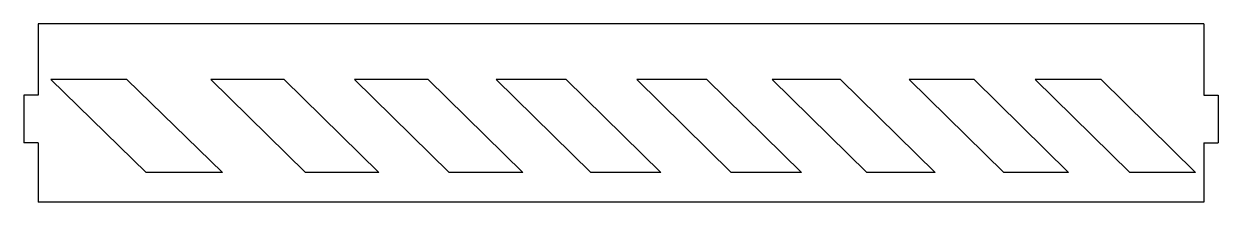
# Model space of a CAD drawing. Extents: x 39 to 89.2, y -3.5 to 4.
import ezdxf

# ---------------------------------------------------------------- set-up
doc = ezdxf.new("R2010")
doc.units = 0
doc.layers.add('VISIBLE', color=7, linetype='CONTINUOUS')

msp = doc.modelspace()

# ---------------------------------------------------------------- linework, layer by layer
at = {"layer": 'VISIBLE'}
for p, q in [((88.6, 4), (39.6, 4)), ((39.6, 4), (39.6, 1)), ((88.6, 4), (88.6, 1)), ((44.146, -2.25), (40.127, 1.654)), ((43.331, 1.654), (40.127, 1.654)), ((47.349, -2.25), (43.331, 1.654)), ((50.833, -2.25), (46.857, 1.654)), ((49.94, 1.654), (46.857, 1.654)), ((53.916, -2.25), (49.94, 1.654)), ((52.904, 1.654), (56.881, -2.25)), ((55.992, 1.654), (52.904, 1.654)), ((59.969, -2.25), (55.992, 1.654)), ((62.827, -2.25), (58.85, 1.654)), ((61.794, 1.654), (58.85, 1.654)), ((65.771, -2.25), (61.794, 1.654)), ((64.76, 1.654), (68.737, -2.25)), ((67.705, 1.654), (64.76, 1.654)), ((67.705, 1.654), (71.681, -2.25)), ((74.432, -2.25), (70.456, 1.654)), ((73.331, 1.654), (70.456, 1.654)), ((77.307, -2.25), (73.331, 1.654)), ((76.215, 1.654), (80.192, -2.25)), ((78.939, 1.654), (76.215, 1.654)), ((82.916, -2.25), (78.939, 1.654)), ((81.507, 1.654), (85.483, -2.25)), ((84.279, 1.654), (81.507, 1.654)), ((84.279, 1.654), (88.256, -2.25)), ((39.6, 1), (39, 1)), ((39, 1), (39, -1)), ((88.6, 1), (89.2, 1)), ((89.2, 1), (89.2, -1)), ((39.6, -1), (39, -1)), ((39.6, -1), (39.6, -3.5)), ((88.6, -1), (88.6, -3.5)), ((88.6, -1), (89.2, -1)), ((47.349, -2.25), (44.146, -2.25)), ((53.916, -2.25), (50.833, -2.25)), ((59.969, -2.25), (56.881, -2.25)), ((65.771, -2.25), (62.827, -2.25)), ((71.681, -2.25), (68.737, -2.25)), ((77.307, -2.25), (74.432, -2.25)), ((82.916, -2.25), (80.192, -2.25)), ((88.256, -2.25), (85.483, -2.25)), ((88.6, -3.5), (39.6, -3.5))]:
    msp.add_line(p, q, dxfattribs=at)

doc.saveas('drawing.dxf')
